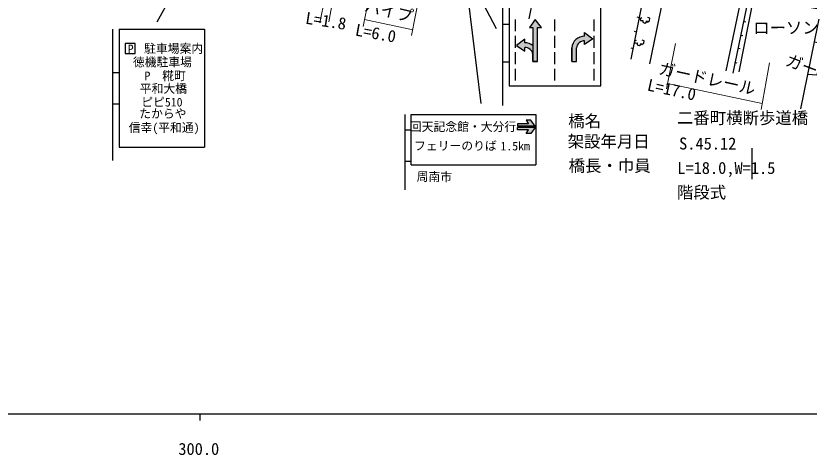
# Model space of a CAD drawing. Units: millimetres at full size, sheet at 1:1000; details may follow other scales. Extents: x 40000 to 680000, y 20000 to 380000.
# Drawn here: x 339960 to 460896, y 198715 to 265624 of the extents above; entities that cross this region are included whole.
import ezdxf
from ezdxf.enums import TextEntityAlignment as Align

# ---------------------------------------------------------------- set-up
doc = ezdxf.new("R2010")
doc.units = ezdxf.units.MM
doc.header["$LTSCALE"] = 1000
for name, color, linetype, lineweight in [('M-BGD', 7, 'Continuous', 25), ('M-BGD-RSTR', 1, 'Continuous', 25), ('M-STR-HTXT', 7, 'Continuous', 13), ('M-STR-STRC', 7, 'Continuous', 25), ('M-TTL-BAND', 7, 'Continuous', 25)]:
    doc.layers.add(name, color=color, linetype=linetype, lineweight=lineweight)
doc.styles.add('ＭＳ ゴシック', font='')
doc.styles.get('ＭＳ ゴシック').set_extended_font_data('MS Gothic')

msp = doc.modelspace()

# ---------------------------------------------------------------- hatches: boundary and pattern name
at = {"layer": 'M-STR-STRC'}
for points in [[(419503, 258650), (419503, 259763), (419503, 263844), (420108, 263844), (419138, 265094), (418243, 263844), (418794, 263844), (418793, 261089), (418793, 259761), (418794, 259752), (418794, 258650)], [(426668, 261810), (426668, 261259), (427897, 262109), (426668, 263094), (426668, 262517), (426634, 262517), (426600, 262517), (426567, 262517), (426533, 262515), (426499, 262513), (426466, 262511), (426432, 262508), (426399, 262504), (426365, 262500), (426332, 262496), (426298, 262490), (426265, 262484), (426232, 262478), (426199, 262471), (426166, 262463), (426134, 262455), (426101, 262446), (426069, 262437), (426036, 262427), (426004, 262416), (425972, 262405), (425941, 262394), (425909, 262381), (425878, 262369), (425847, 262356), (425816, 262342), (425786, 262327), (425755, 262313), (425725, 262297), (425696, 262281), (425666, 262265), (425637, 262248), (425608, 262231), (425580, 262213), (425551, 262194), (425523, 262175), (425496, 262156), (425469, 262136), (425442, 262116), (425415, 262095), (425389, 262074), (425363, 262052), (425338, 262030), (425313, 262007), (425288, 261984), (425264, 261961), (425240, 261937), (425217, 261912), (425194, 261888), (425171, 261863), (425149, 261837), (425128, 261811), (425106, 261785), (425086, 261758), (425065, 261731), (425046, 261704), (425026, 261676), (425008, 261648), (424989, 261620), (424971, 261591), (424954, 261562), (424937, 261533), (424921, 261504), (424905, 261474), (424890, 261444), (424875, 261413), (424861, 261383), (424847, 261352), (424834, 261321), (424822, 261290), (424810, 261258), (424798, 261226), (424787, 261195), (424777, 261162), (424767, 261130), (424758, 261098), (424749, 261065), (424741, 261032), (424734, 260999), (424727, 260966), (424720, 260933), (424714, 260900), (424709, 260867), (424705, 260833), (424701, 260800), (424697, 260766), (424696, 260753), (424696, 258650), (424697, 258650), (425407, 258650), (425407, 260752), (425408, 260760), (425411, 260781), (425415, 260802), (425419, 260823), (425423, 260844), (425428, 260865), (425433, 260885), (425438, 260906), (425444, 260927), (425450, 260947), (425456, 260968), (425463, 260988), (425471, 261008), (425478, 261028), (425486, 261048), (425494, 261068), (425503, 261087), (425512, 261107), (425521, 261126), (425531, 261145), (425541, 261164), (425551, 261183), (425561, 261201), (425572, 261220), (425584, 261238), (425595, 261256), (425607, 261274), (425619, 261291), (425632, 261309), (425645, 261326), (425658, 261343), (425671, 261359), (425685, 261376), (425699, 261392), (425713, 261408), (425727, 261424), (425742, 261439), (425757, 261455), (425772, 261469), (425788, 261484), (425804, 261499), (425820, 261513), (425836, 261527), (425853, 261540), (425870, 261553), (425887, 261566), (425904, 261579), (425921, 261591), (425939, 261603), (425957, 261615), (425975, 261627), (425993, 261638), (426012, 261649), (426030, 261659), (426049, 261669), (426068, 261679), (426087, 261688), (426107, 261698), (426126, 261706), (426146, 261715), (426166, 261723), (426186, 261731), (426206, 261738), (426226, 261745), (426246, 261752), (426267, 261758), (426287, 261764), (426308, 261770), (426328, 261775), (426349, 261780), (426370, 261785), (426391, 261789), (426412, 261793), (426433, 261796), (426454, 261799), (426476, 261802), (426497, 261804), (426518, 261806), (426540, 261808), (426561, 261809), (426582, 261810), (426604, 261811), (426625, 261811), (426646, 261810)], [(417533, 260259), (417533, 260810), (417553, 260810), (417574, 260811), (417596, 260811), (417617, 260810), (417639, 260809), (417660, 260808), (417681, 260806), (417703, 260805), (417724, 260802), (417745, 260799), (417766, 260796), (417787, 260793), (417808, 260789), (417829, 260785), (417850, 260780), (417871, 260776), (417892, 260770), (417912, 260765), (417933, 260759), (417953, 260752), (417974, 260746), (417994, 260739), (418014, 260731), (418034, 260723), (418054, 260715), (418073, 260707), (418093, 260698), (418112, 260689), (418131, 260679), (418150, 260670), (418169, 260660), (418188, 260649), (418206, 260638), (418225, 260627), (418243, 260616), (418261, 260604), (418278, 260592), (418296, 260580), (418313, 260567), (418330, 260554), (418347, 260541), (418364, 260527), (418380, 260513), (418396, 260499), (418412, 260485), (418427, 260470), (418443, 260455), (418458, 260440), (418473, 260425), (418487, 260409), (418501, 260393), (418515, 260377), (418529, 260360), (418542, 260344), (418555, 260327), (418568, 260310), (418581, 260292), (418593, 260275), (418605, 260257), (418616, 260239), (418628, 260221), (418639, 260202), (418649, 260184), (418659, 260165), (418669, 260146), (418679, 260127), (418688, 260108), (418697, 260088), (418706, 260069), (418714, 260049), (418722, 260029), (418730, 260009), (418737, 259989), (418744, 259969), (418750, 259948), (418756, 259928), (418762, 259907), (418768, 259887), (418773, 259866), (418778, 259845), (418782, 259824), (418786, 259803), (418790, 259782), (418793, 259761), (418793, 261089), (418767, 261110), (418740, 261130), (418713, 261150), (418685, 261170), (418657, 261189), (418629, 261207), (418601, 261225), (418572, 261243), (418543, 261260), (418514, 261277), (418484, 261293), (418454, 261308), (418424, 261323), (418393, 261338), (418363, 261352), (418332, 261365), (418300, 261378), (418269, 261390), (418237, 261402), (418206, 261413), (418174, 261424), (418141, 261434), (418109, 261443), (418076, 261452), (418044, 261461), (418011, 261469), (417978, 261476), (417945, 261482), (417912, 261489), (417879, 261494), (417845, 261499), (417812, 261503), (417778, 261507), (417745, 261510), (417711, 261513), (417677, 261515), (417644, 261516), (417610, 261517), (417576, 261517), (417543, 261517), (417533, 261517), (417533, 262094), (416304, 261109)], [(419114, 248812), (418445, 249749), (417764, 249749), (418134, 249174), (416451, 249174), (416450, 248813)], [(416450, 248275), (416450, 248637), (419114, 248637), (418445, 247701), (417764, 247700), (418134, 248276)]]:
    msp.add_hatch(color=256, dxfattribs=at).paths.add_polyline_path(points)

# ---------------------------------------------------------------- linework, layer by layer
at = {"layer": 'M-BGD'}
for p, q in [((420642, 277286), (418150, 265150)), ((436846, 274598), (433720, 259008)), ((452068, 270538), (449245, 256909)), ((434648, 265470), (435001, 265399)), ((451221, 264681), (450870, 264754)), ((434210, 263287), (434564, 263216)), ((450784, 262567), (450432, 262640)), ((433698, 260731), (434051, 260660)), ((450376, 260598), (450024, 260671)), ((449928, 258440), (449577, 258513))]:
    msp.add_line(p, q, dxfattribs=at)
for points in [[(436602, 258309), (439755, 273667), (451128, 271309), (448209, 257258)], [(450226, 257107), (452484, 268486), (462679, 266636), (459605, 251452)], [(435394, 265318), (435156, 265182), (435199, 264911), (435555, 264920), (435529, 264657), (435843, 264530), (436123, 264674), (436123, 264852), (436258, 264666), (436572, 264869), (436606, 265259), (436301, 265360)], [(434533, 261895), (434295, 261759), (434338, 261488), (434694, 261497), (434668, 261234), (434982, 261107), (435262, 261251), (435262, 261429), (435398, 261242), (435711, 261446), (435745, 261836), (435440, 261937)], [(461670, 261655), (463004, 261456), (462065, 256600), (460666, 256692)]]:
    msp.add_lwpolyline(points, dxfattribs=at)
at = {"layer": 'M-BGD-RSTR'}
msp.add_line((452200, 240775), (452200, 245474), dxfattribs=at)
at = {"layer": 'M-STR-HTXT'}
for p, q in [((386322, 264550), (387705, 271750)), ((387683, 264706), (388865, 271393)), ((392886, 264015), (394269, 270769)), ((400291, 262655), (401629, 269498)), ((393101, 265061), (400458, 263511)), ((439132, 254494), (440547, 261433)), ((453571, 251344), (454852, 258479)), ((439302, 255330), (453741, 252290))]:
    msp.add_line(p, q, dxfattribs=at)
at = {"layer": 'M-STR-STRC'}
for p, q in [((377367, 293126), (361440, 264687)), ((400023, 288752), (413162, 263701)), ((406619, 286916), (410844, 252252)), ((414149, 268978), (414149, 251978)), ((415149, 267978), (415149, 254978)), ((429149, 254978), (429149, 267978)), ((416149, 263278), (416149, 265078)), ((419138, 265094), (418243, 263844)), ((420108, 263844), (419138, 265094)), ((422149, 263278), (422149, 265078)), ((428149, 263278), (428149, 265078)), ((414149, 264353), (415149, 264353)), ((418243, 263844), (418794, 263844)), ((418794, 263844), (418792, 258650)), ((419503, 258650), (419503, 263844)), ((419503, 263844), (420108, 263844)), ((354715, 263612), (354715, 243612)), ((355715, 263612), (368715, 263612)), ((355715, 263612), (355715, 245612)), ((368715, 263612), (368715, 245612)), ((416149, 260778), (416149, 262578)), ((422149, 260778), (422149, 262578)), ((426668, 263094), (427897, 262109)), ((426668, 262517), (426668, 263094)), ((428149, 260778), (428149, 262578)), ((358147, 261407), (356647, 261407)), ((356647, 261407), (356647, 259907)), ((358147, 259907), (358147, 261407)), ((417533, 262094), (416304, 261109)), ((417533, 261517), (417533, 262094)), ((427897, 262109), (426668, 261259)), ((426668, 261259), (426668, 261810)), ((416149, 258278), (416149, 260078)), ((416304, 261109), (417533, 260259)), ((417533, 260259), (417533, 260810)), ((422149, 258278), (422149, 260078)), ((424696, 258650), (424696, 260753)), ((424696, 260753), (424696, 258650)), ((425407, 258650), (425407, 260752)), ((425407, 258650), (425407, 260752)), ((428149, 258278), (428149, 260078)), ((356647, 259907), (358147, 259907)), ((418794, 258650), (418794, 259752)), ((414149, 258603), (415149, 258603)), ((419503, 258650), (418792, 258650)), ((418792, 258650), (419503, 258650)), ((424696, 258650), (425407, 258650)), ((424697, 258650), (425408, 258650)), ((354715, 256987), (355715, 256987)), ((416149, 255778), (416149, 257578)), ((422149, 255778), (422149, 257578)), ((428149, 255778), (428149, 257578)), ((415149, 254978), (429149, 254978)), ((354715, 252237), (355715, 252237)), ((399250, 250619), (399250, 239119)), ((400250, 242945), (400250, 250619)), ((400250, 250619), (419250, 250619)), ((419250, 250619), (419250, 242945)), ((416450, 249174), (416450, 248813)), ((418134, 249174), (416451, 249174)), ((417764, 249749), (418134, 249174)), ((418445, 249749), (417764, 249749)), ((419114, 248812), (418445, 249749)), ((399250, 248244), (400250, 248244)), ((419114, 248812), (416450, 248811)), ((419114, 248637), (416450, 248637)), ((416450, 248275), (416450, 248637)), ((418134, 248276), (416451, 248275)), ((417764, 247700), (418134, 248276)), ((419114, 248637), (418445, 247701)), ((418445, 247701), (417764, 247700)), ((355715, 245612), (368715, 245612)), ((399250, 243494), (400250, 243494)), ((400250, 242945), (419250, 242945))]:
    msp.add_line(p, q, dxfattribs=at)
for centre, radius, start, end in [((426621, 260585), 1932, 88.61072, 175.02061), ((417580, 259585), 1932, 51.07462, 91.38928), ((426621, 260585), 1226, 87.74227, 172.17262), ((417580, 259585), 1226, 7.82738, 92.25773), ((417580, 259585), 1932, 4.97939, 5.28846)]:
    msp.add_arc(centre, radius, start, end, dxfattribs=at)
at = {"layer": 'M-TTL-BAND'}
for p, q in [((40000, 205000), (579000, 205000)), ((368000, 205000), (368000, 204000))]:
    msp.add_line(p, q, dxfattribs=at)

# ---------------------------------------------------------------- texts
at = {"layer": 'M-STR-HTXT', "style": 'ＭＳ ゴシック'}
for s, rotation, p in [('パイプ', 346.701, (392845, 265813)), ('L=1.8', 351.254, (383928, 263897)), ('L=6.0', 349.859, (391493, 262097)), ('ローソン', 0.186, (452361, 262340)), ('ガードパイプ', 339.069, (456960, 257648)), ('ガードレール', 347.574, (437721, 256260)), ('L=17.0', 347.883, (435989, 253740))]:
    msp.add_text(s, height=1833, rotation=rotation, dxfattribs=at).set_placement(p, align=Align.BOTTOM_LEFT)
for s, p in [('橋名', (424171, 248138)), ('二番町横断歩道橋', (440741, 248624)), ('架設年月日', (424079, 245027)), ('S.45.12', (441074, 244716)), ('橋長・巾員', (424232, 241336)), ('L=18.0,W=1.5', (440788, 240998)), ('階段式', (440741, 237281))]:
    msp.add_text(s, height=1833, dxfattribs=at).set_placement(p, align=Align.BOTTOM_LEFT)
at = {"layer": 'M-STR-STRC', "style": 'ＭＳ ゴシック'}
for s, p in [('P', (357466, 260584)), ('駐車場案内', (364016, 260640)), ('徳機駐車場', (362300, 258581)), ('P\u3000糀町', (362719, 256484)), ('平和大橋', (362452, 254540)), ('ピピ510', (362224, 252481)), ('たからや', (362376, 250727)), ('信幸(平和通)', (362567, 248592)), ('回天記念館・大分行', (408131, 248739)), ('フェリーのりば', (406972, 245830)), ('1.5km', (416084, 245792))]:
    msp.add_text(s, height=1320, dxfattribs=at).set_placement(p, align=Align.MIDDLE_CENTER)
msp.add_text('周南市', height=1320, rotation=358.952, dxfattribs=at).set_placement((401045, 240109), align=Align.BOTTOM_LEFT)
at = {"layer": 'M-TTL-BAND', "style": 'ＭＳ ゴシック'}
msp.add_text('300.0', height=1833, dxfattribs=at).set_placement((367844, 198195), align=Align.BOTTOM_CENTER)

doc.saveas('drawing.dxf')
